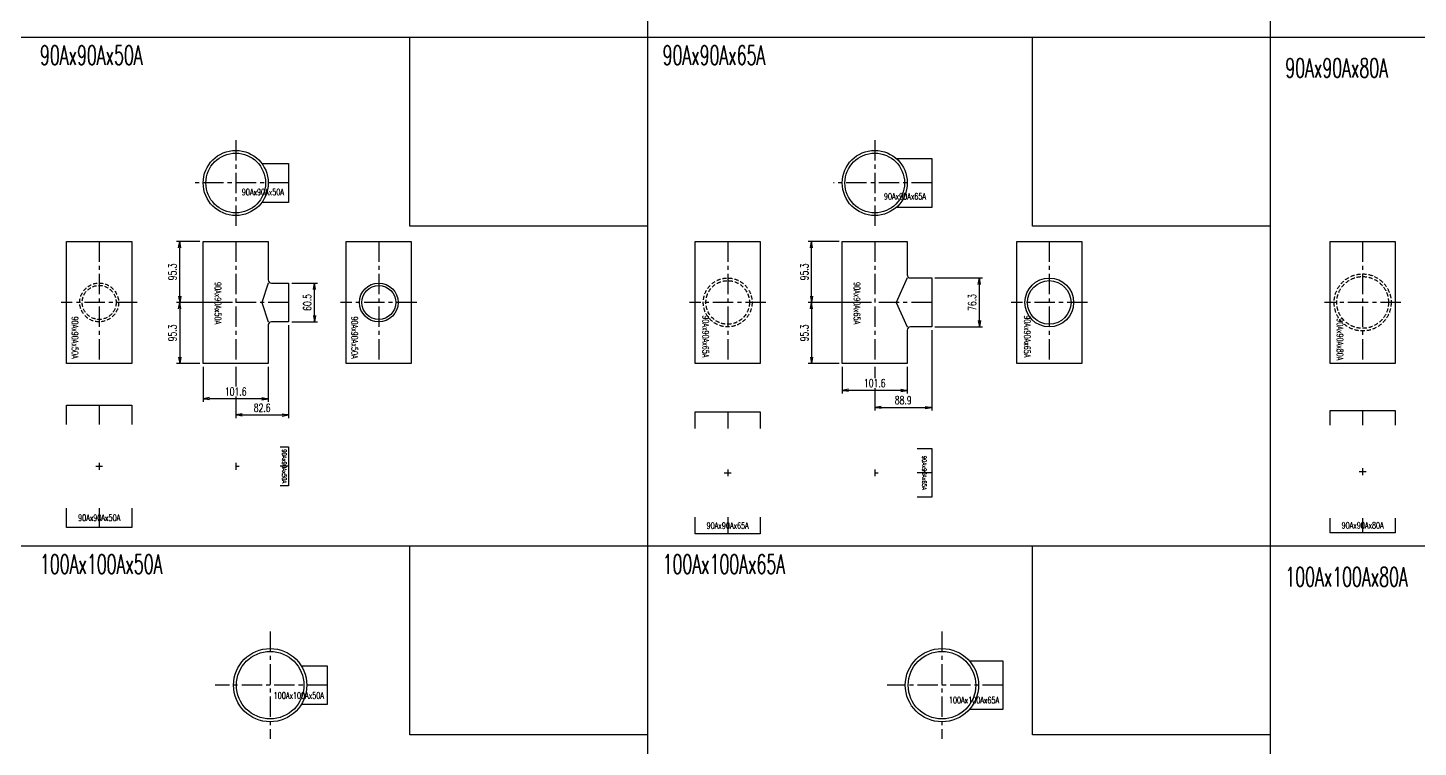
# Model space of a CAD drawing. Header units: millimetres. Extents: x 2090 to 42062, y -14812 to 2738.
# Drawn here: x 12499 to 14671, y -2548 to -1425 of the extents above; entities that cross this region are included whole.
import ezdxf

# ---------------------------------------------------------------- set-up
doc = ezdxf.new("R2010")
doc.units = ezdxf.units.MM
doc.header["$PDMODE"] = 35
doc.linetypes.add('CENTER', pattern=[50.8, 31.75, -6.35, 6.35, -6.35])
doc.linetypes.add('HIDDEN', pattern=[9.525, 6.35, -3.175])
for name, color, linetype in [('#配管（SUS)', 220, 'Continuous'), ('DIM', 1, 'Continuous'), ('skeleton', 7, 'Continuous')]:
    doc.layers.add(name, color=color, linetype=linetype)
doc.styles.add('kpk', font='romans.shx', dxfattribs={"width": 0.7, "bigfont": 'extfont2.shx'})
doc.styles.get("Standard").update_dxf_attribs({"font": 'romans.shx', "bigfont": 'extfont.shx'})
doc.dimstyles.new('1／5～KPK', dxfattribs={"dimscale": 5, "dimtxt": 2.5, "dimasz": 2, "dimexe": 1, "dimexo": 1, "dimgap": 1, "dimtad": 3, "dimdsep": 46, "dimtxsty": 'kpk', "dimblk": 'OPEN', "dimcen": 2.5, "dimclrd": 9, "dimclre": 9, "dimclrt": 4, "dimadec": 1, "dimazin": 2, "dimtfac": 1, "dimtmove": 0, "dimatfit": 2, "dimldrblk": 'OPEN', "dimfxl": 1, "dimtfill": 1, "dimlwd": -1, "dimlwe": -1, "dimarcsym": 1})

# ---------------------------------------------------------------- blocks, each defined once
blk = doc.blocks.new('_Open')
at = {"color": 0, "linetype": 'ByBlock', "lineweight": -2}
for p, q in [((-1, 0.17), (0, 0)), ((-1, -0.17), (0, 0)), ((0, 0), (-1, 0))]:
    blk.add_line(p, q, dxfattribs=at)
blk = doc.blocks.new('*D372')
at = {"layer": 'Defpoints', "color": 0, "linetype": 'ByBlock', "transparency": 16777216}
for p in [(12736.6, -1758.4), (12773.3, -1758.4), (12824.1, -1853.7)]:
    blk.add_point(p, dxfattribs=at)
at = {"layer": 'DIM', "color": 9, "transparency": 16777216}
for p, q in [((12768.3, -1758.4), (12731.6, -1758.4)), ((12736.6, -1843.7), (12736.6, -1768.4)), ((12819.1, -1853.7), (12731.6, -1853.7))]:
    blk.add_line(p, q, dxfattribs=at)
at = {"layer": 'DIM', "color": 9, "linetype": 'ByBlock', "transparency": 16777216, "xscale": 10, "yscale": 10, "zscale": 10}
for p, rotation in [((12736.6, -1758.4), 90), ((12736.6, -1853.7), 270)]:
    blk.add_blockref('_Open', p, dxfattribs=dict(at, rotation=rotation))
at = {"layer": 'DIM', "color": 4, "linetype": 'ByBlock', "transparency": 16777216, "insert": (12725.3, -1806), "char_height": 12.5, "attachment_point": 5, "rotation": 90, "style": 'kpk', "bg_fill": 3, "box_fill_scale": 1.1, "bg_fill_color": 256, "bg_fill_true_color": 13158600, "bg_fill_transparency": 0}
blk.add_mtext('95.3', dxfattribs=at)
blk = doc.blocks.new('*D373')
at = {"layer": 'Defpoints', "color": 0, "linetype": 'ByBlock', "transparency": 16777216}
for p in [(12824.1, -1853.7), (12736.6, -1949), (12773.3, -1949)]:
    blk.add_point(p, dxfattribs=at)
at = {"layer": 'DIM', "color": 9, "transparency": 16777216}
for p, q in [((12819.1, -1853.7), (12731.6, -1853.7)), ((12736.6, -1863.7), (12736.6, -1939)), ((12768.3, -1949), (12731.6, -1949))]:
    blk.add_line(p, q, dxfattribs=at)
at = {"layer": 'DIM', "color": 9, "linetype": 'ByBlock', "transparency": 16777216, "xscale": 10, "yscale": 10, "zscale": 10}
for p, rotation in [((12736.6, -1853.7), 90), ((12736.6, -1949), 270)]:
    blk.add_blockref('_Open', p, dxfattribs=dict(at, rotation=rotation))
at = {"layer": 'DIM', "color": 4, "linetype": 'ByBlock', "transparency": 16777216, "insert": (12725.3, -1901.3), "char_height": 12.5, "attachment_point": 5, "rotation": 90, "style": 'kpk', "bg_fill": 3, "box_fill_scale": 1.1, "bg_fill_color": 256, "bg_fill_true_color": 13158600, "bg_fill_transparency": 0}
blk.add_mtext('95.3', dxfattribs=at)
blk = doc.blocks.new('*D374')
at = {"layer": 'Defpoints', "color": 0, "linetype": 'ByBlock', "transparency": 16777216}
for p in [(12906.7, -1883.9), (12824.1, -1949), (12906.7, -2029.3)]:
    blk.add_point(p, dxfattribs=at)
at = {"layer": 'DIM', "color": 9, "transparency": 16777216}
for p, q in [((12906.7, -1888.9), (12906.7, -2034.3)), ((12824.1, -1954), (12824.1, -2034.3)), ((12834.1, -2029.3), (12896.7, -2029.3))]:
    blk.add_line(p, q, dxfattribs=at)
at = {"layer": 'DIM', "color": 9, "linetype": 'ByBlock', "transparency": 16777216, "xscale": 10, "yscale": 10, "zscale": 10, "rotation": 180}
blk.add_blockref('_Open', (12824.1, -2029.3), dxfattribs=at)
at = {"layer": 'DIM', "color": 9, "linetype": 'ByBlock', "transparency": 16777216, "xscale": 10, "yscale": 10, "zscale": 10}
blk.add_blockref('_Open', (12906.7, -2029.3), dxfattribs=at)
at = {"layer": 'DIM', "color": 4, "linetype": 'ByBlock', "transparency": 16777216, "insert": (12865.4, -2018.1), "char_height": 12.5, "attachment_point": 5, "style": 'kpk', "bg_fill": 3, "box_fill_scale": 1.1, "bg_fill_color": 256, "bg_fill_true_color": 13158600, "bg_fill_transparency": 0}
blk.add_mtext('82.6', dxfattribs=at)
blk = doc.blocks.new('*D375')
at = {"layer": 'Defpoints', "color": 0, "linetype": 'ByBlock', "transparency": 16777216}
for p in [(12773.3, -1949), (12874.9, -1949), (12773.3, -2003.9)]:
    blk.add_point(p, dxfattribs=at)
at = {"layer": 'DIM', "color": 9, "transparency": 16777216}
for p, q in [((12773.3, -1954), (12773.3, -2008.9)), ((12874.9, -1954), (12874.9, -2008.9)), ((12864.9, -2003.9), (12783.3, -2003.9))]:
    blk.add_line(p, q, dxfattribs=at)
at = {"layer": 'DIM', "color": 9, "linetype": 'ByBlock', "transparency": 16777216, "xscale": 10, "yscale": 10, "zscale": 10, "rotation": 180}
blk.add_blockref('_Open', (12773.3, -2003.9), dxfattribs=at)
at = {"layer": 'DIM', "color": 9, "linetype": 'ByBlock', "transparency": 16777216, "xscale": 10, "yscale": 10, "zscale": 10}
blk.add_blockref('_Open', (12874.9, -2003.9), dxfattribs=at)
at = {"layer": 'DIM', "color": 4, "linetype": 'ByBlock', "transparency": 16777216, "insert": (12824.1, -1992.7), "char_height": 12.5, "attachment_point": 5, "style": 'kpk', "bg_fill": 3, "box_fill_scale": 1.1, "bg_fill_color": 256, "bg_fill_true_color": 13158600, "bg_fill_transparency": 0}
blk.add_mtext('101.6', dxfattribs=at)
blk = doc.blocks.new('*D376')
at = {"layer": 'Defpoints', "color": 0, "linetype": 'ByBlock', "transparency": 16777216}
for p in [(12906.7, -1823.4), (12947.1, -1823.4), (12906.7, -1883.9)]:
    blk.add_point(p, dxfattribs=at)
at = {"layer": 'DIM', "color": 9, "transparency": 16777216}
for p, q in [((12911.7, -1823.4), (12952.1, -1823.4)), ((12947.1, -1873.9), (12947.1, -1833.4)), ((12911.7, -1883.9), (12952.1, -1883.9))]:
    blk.add_line(p, q, dxfattribs=at)
at = {"layer": 'DIM', "color": 9, "linetype": 'ByBlock', "transparency": 16777216, "xscale": 10, "yscale": 10, "zscale": 10}
for p, rotation in [((12947.1, -1823.4), 90), ((12947.1, -1883.9), 270)]:
    blk.add_blockref('_Open', p, dxfattribs=dict(at, rotation=rotation))
at = {"layer": 'DIM', "color": 4, "linetype": 'ByBlock', "transparency": 16777216, "insert": (12935.9, -1853.7), "char_height": 12.5, "attachment_point": 5, "rotation": 90, "style": 'kpk', "bg_fill": 3, "box_fill_scale": 1.1, "bg_fill_color": 256, "bg_fill_true_color": 13158600, "bg_fill_transparency": 0}
blk.add_mtext('60.5', dxfattribs=at)
blk = doc.blocks.new('*D390')
at = {"layer": 'Defpoints', "color": 0, "linetype": 'ByBlock', "transparency": 16777216}
for p in [(13723.4, -1758.4), (13771.4, -1758.4), (13822.2, -1853.7)]:
    blk.add_point(p, dxfattribs=at)
at = {"layer": 'DIM', "color": 9, "transparency": 16777216}
for p, q in [((13766.4, -1758.4), (13718.4, -1758.4)), ((13723.4, -1843.7), (13723.4, -1768.4)), ((13817.2, -1853.7), (13718.4, -1853.7))]:
    blk.add_line(p, q, dxfattribs=at)
at = {"layer": 'DIM', "color": 9, "linetype": 'ByBlock', "transparency": 16777216, "xscale": 10, "yscale": 10, "zscale": 10}
for p, rotation in [((13723.4, -1758.4), 90), ((13723.4, -1853.7), 270)]:
    blk.add_blockref('_Open', p, dxfattribs=dict(at, rotation=rotation))
at = {"layer": 'DIM', "color": 4, "linetype": 'ByBlock', "transparency": 16777216, "insert": (13712.2, -1806), "char_height": 12.5, "attachment_point": 5, "rotation": 90, "style": 'kpk', "bg_fill": 3, "box_fill_scale": 1.1, "bg_fill_color": 256, "bg_fill_true_color": 13158600, "bg_fill_transparency": 0}
blk.add_mtext('95.3', dxfattribs=at)
blk = doc.blocks.new('*D391')
at = {"layer": 'Defpoints', "color": 0, "linetype": 'ByBlock', "transparency": 16777216}
for p in [(13822.2, -1853.7), (13723.4, -1949), (13771.4, -1949)]:
    blk.add_point(p, dxfattribs=at)
at = {"layer": 'DIM', "color": 9, "transparency": 16777216}
for p, q in [((13817.2, -1853.7), (13718.4, -1853.7)), ((13723.4, -1863.7), (13723.4, -1939)), ((13766.4, -1949), (13718.4, -1949))]:
    blk.add_line(p, q, dxfattribs=at)
at = {"layer": 'DIM', "color": 9, "linetype": 'ByBlock', "transparency": 16777216, "xscale": 10, "yscale": 10, "zscale": 10}
for p, rotation in [((13723.4, -1853.7), 90), ((13723.4, -1949), 270)]:
    blk.add_blockref('_Open', p, dxfattribs=dict(at, rotation=rotation))
at = {"layer": 'DIM', "color": 4, "linetype": 'ByBlock', "transparency": 16777216, "insert": (13712.2, -1901.3), "char_height": 12.5, "attachment_point": 5, "rotation": 90, "style": 'kpk', "bg_fill": 3, "box_fill_scale": 1.1, "bg_fill_color": 256, "bg_fill_true_color": 13158600, "bg_fill_transparency": 0}
blk.add_mtext('95.3', dxfattribs=at)
blk = doc.blocks.new('*D392')
at = {"layer": 'Defpoints', "color": 0, "linetype": 'ByBlock', "transparency": 16777216}
for p in [(13911.1, -1891.8), (13822.2, -1949), (13911.1, -2017.5)]:
    blk.add_point(p, dxfattribs=at)
at = {"layer": 'DIM', "color": 9, "transparency": 16777216}
for p, q in [((13911.1, -1896.8), (13911.1, -2022.5)), ((13822.2, -1954), (13822.2, -2022.5)), ((13832.2, -2017.5), (13901.1, -2017.5))]:
    blk.add_line(p, q, dxfattribs=at)
at = {"layer": 'DIM', "color": 9, "linetype": 'ByBlock', "transparency": 16777216, "xscale": 10, "yscale": 10, "zscale": 10, "rotation": 180}
blk.add_blockref('_Open', (13822.2, -2017.5), dxfattribs=at)
at = {"layer": 'DIM', "color": 9, "linetype": 'ByBlock', "transparency": 16777216, "xscale": 10, "yscale": 10, "zscale": 10}
blk.add_blockref('_Open', (13911.1, -2017.5), dxfattribs=at)
at = {"layer": 'DIM', "color": 4, "linetype": 'ByBlock', "transparency": 16777216, "insert": (13866.6, -2006.3), "char_height": 12.5, "attachment_point": 5, "style": 'kpk', "bg_fill": 3, "box_fill_scale": 1.1, "bg_fill_color": 256, "bg_fill_true_color": 13158600, "bg_fill_transparency": 0}
blk.add_mtext('88.9', dxfattribs=at)
blk = doc.blocks.new('*D393')
at = {"layer": 'Defpoints', "color": 0, "linetype": 'ByBlock', "transparency": 16777216}
for p in [(13771.4, -1949), (13873, -1949), (13771.4, -1990.9)]:
    blk.add_point(p, dxfattribs=at)
at = {"layer": 'DIM', "color": 9, "transparency": 16777216}
for p, q in [((13771.4, -1954), (13771.4, -1995.9)), ((13873, -1954), (13873, -1995.9)), ((13863, -1990.9), (13781.4, -1990.9))]:
    blk.add_line(p, q, dxfattribs=at)
at = {"layer": 'DIM', "color": 9, "linetype": 'ByBlock', "transparency": 16777216, "xscale": 10, "yscale": 10, "zscale": 10, "rotation": 180}
blk.add_blockref('_Open', (13771.4, -1990.9), dxfattribs=at)
at = {"layer": 'DIM', "color": 9, "linetype": 'ByBlock', "transparency": 16777216, "xscale": 10, "yscale": 10, "zscale": 10}
blk.add_blockref('_Open', (13873, -1990.9), dxfattribs=at)
at = {"layer": 'DIM', "color": 4, "linetype": 'ByBlock', "transparency": 16777216, "insert": (13822.2, -1979.6), "char_height": 12.5, "attachment_point": 5, "style": 'kpk', "bg_fill": 3, "box_fill_scale": 1.1, "bg_fill_color": 256, "bg_fill_true_color": 13158600, "bg_fill_transparency": 0}
blk.add_mtext('101.6', dxfattribs=at)
blk = doc.blocks.new('*D394')
at = {"layer": 'Defpoints', "color": 0, "linetype": 'ByBlock', "transparency": 16777216}
for p in [(13911.1, -1815.5), (13985.6, -1815.5), (13911.1, -1891.8)]:
    blk.add_point(p, dxfattribs=at)
at = {"layer": 'DIM', "color": 9, "transparency": 16777216}
for p, q in [((13916.1, -1815.5), (13990.6, -1815.5)), ((13985.6, -1881.8), (13985.6, -1825.5)), ((13916.1, -1891.8), (13990.6, -1891.8))]:
    blk.add_line(p, q, dxfattribs=at)
at = {"layer": 'DIM', "color": 9, "linetype": 'ByBlock', "transparency": 16777216, "xscale": 10, "yscale": 10, "zscale": 10}
for p, rotation in [((13985.6, -1815.5), 90), ((13985.6, -1891.8), 270)]:
    blk.add_blockref('_Open', p, dxfattribs=dict(at, rotation=rotation))
at = {"layer": 'DIM', "color": 4, "linetype": 'ByBlock', "transparency": 16777216, "insert": (13974.3, -1853.7), "char_height": 12.5, "attachment_point": 5, "rotation": 90, "style": 'kpk', "bg_fill": 3, "box_fill_scale": 1.1, "bg_fill_color": 256, "bg_fill_true_color": 13158600, "bg_fill_transparency": 0}
blk.add_mtext('76.3', dxfattribs=at)
blk = doc.blocks.new('（SUS)90A×50A-RT-1')
at = {"layer": '#配管（SUS)', "color": 2, "linetype": 'CENTER'}
for p, q in [((0, 95.3), (0, -95.3)), ((82.6, 0), (0, 0))]:
    blk.add_line(p, q, dxfattribs=at)
at = {"layer": '#配管（SUS)', "color": 0, "linetype": 'ByBlock'}
blk.add_lwpolyline([(50.8, 95.3), (50.8, 35.3, 0.414214), (55.8, 30.3), (82.6, 30.3), (82.6, -30.2), (55.8, -30.2, 0.414214), (50.8, -35.2), (50.8, -95.3), (-50.8, -95.3), (-50.8, 95.3)], format="xyb", close=True, dxfattribs=at)
blk.add_lwpolyline([(50.8, 30.3), (40.8, 0), (50.8, -30.2)], dxfattribs=at)
at = {"layer": 'Defpoints', "color": 5, "insert": (-27.8, -1.1), "char_height": 10, "attachment_point": 5, "rotation": 270}
blk.add_mtext('{\\W0.7;90Ax90Ax50A}', dxfattribs=at)
blk = doc.blocks.new('（SUS)90A×50A-RT-2')
at = {"layer": '#配管（SUS)', "color": 2, "linetype": 'CENTER'}
for p, q in [((0, 95.3), (0, -95.3)), ((59.6, 0), (-59.6, 0))]:
    blk.add_line(p, q, dxfattribs=at)
at = {"layer": '#配管（SUS)', "color": 0, "linetype": 'ByBlock'}
blk.add_lwpolyline([(50.8, 95.3), (50.8, -95.3), (-50.8, -95.3), (-50.8, 95.3)], close=True, dxfattribs=at)
for radius in [30.3, 26.5]:
    blk.add_circle((0, 0), radius, dxfattribs=at)
at = {"layer": 'Defpoints', "color": 5, "insert": (-37.7, -54.8), "char_height": 10, "attachment_point": 5, "rotation": 270}
blk.add_mtext('{\\W0.7;90Ax90Ax50A}', dxfattribs=at)
blk = doc.blocks.new('（SUS)90A×50A-RT-3')
at = {"layer": '#配管（SUS)', "color": 2, "linetype": 'CENTER'}
for p, q in [((0, 66.7), (0, -66.7)), ((82.6, 0), (-64.6, 0))]:
    blk.add_line(p, q, dxfattribs=at)
at = {"layer": '#配管（SUS)', "color": 0, "linetype": 'ByBlock'}
blk.add_lwpolyline([(40.8, 30.2), (82.6, 30.2), (82.6, -30.3), (40.8, -30.3)], dxfattribs=at)
for radius in [50.8, 46.6]:
    blk.add_circle((0, 0), radius, dxfattribs=at)
at = {"layer": 'Defpoints', "color": 5, "insert": (42.4, -14.2), "char_height": 10, "attachment_point": 5}
blk.add_mtext('{\\W0.7;90Ax90Ax50A}', dxfattribs=at)
blk = doc.blocks.new('（SUS)90A×50A-RT-4')
at = {"layer": '#配管（SUS)', "color": 2, "linetype": 'CENTER'}
for p, q in [((0, 95.3), (0, -95.3)), ((59.6, 0), (-59.6, 0))]:
    blk.add_line(p, q, dxfattribs=at)
at = {"layer": '#配管（SUS)', "color": 0, "linetype": 'ByBlock'}
blk.add_lwpolyline([(50.8, 95.3), (50.8, -95.3), (-50.8, -95.3), (-50.8, 95.3)], close=True, dxfattribs=at)
at = {"layer": '#配管（SUS)', "color": 252, "linetype": 'HIDDEN'}
for radius in [30.3, 26.5]:
    blk.add_circle((0, 0), radius, dxfattribs=at)
at = {"layer": 'Defpoints', "color": 5, "insert": (-37.7, -54.8), "char_height": 10, "attachment_point": 5, "rotation": 270}
blk.add_mtext('{\\W0.7;90Ax90Ax50A}', dxfattribs=at)
blk = doc.blocks.new('（SUS)90A×50A-RT-5')
at = {"layer": '#配管（SUS)', "color": 2, "linetype": 'CENTER'}
for p, q in [((0, 95.3), (0, 65.3)), ((-5.3, 0), (5.3, 0)), ((0, 5.3), (0, -5.3)), ((0, -65.3), (0, -95.3))]:
    blk.add_line(p, q, dxfattribs=at)
at = {"layer": '#配管（SUS)', "color": 0, "linetype": 'ByBlock'}
for points in [[(-50.8, 65.3), (-50.8, 95.3), (50.8, 95.3), (50.8, 65.3)], [(50.8, -65.3), (50.8, -95.3), (-50.8, -95.3), (-50.8, -65.3)]]:
    blk.add_lwpolyline(points, dxfattribs=at)
at = {"layer": 'Defpoints', "color": 5, "insert": (0, -80.3), "char_height": 10, "attachment_point": 5}
blk.add_mtext('{\\W0.7;90Ax90Ax50A}', dxfattribs=at)
blk = doc.blocks.new('（SUS)90A×50A-RT-6')
at = {"layer": '#配管（SUS)', "color": 2, "linetype": 'CENTER'}
for p, q in [((0, 5.3), (0, -5.3)), ((0, 0), (5.3, 0)), ((82.6, 0), (69.2, 0))]:
    blk.add_line(p, q, dxfattribs=at)
at = {"layer": '#配管（SUS)', "color": 0, "linetype": 'ByBlock'}
blk.add_lwpolyline([(69.2, 30.2), (82.6, 30.2), (82.6, -30.3), (69.2, -30.3)], dxfattribs=at)
at = {"layer": 'Defpoints', "color": 5, "insert": (75.9, 0), "char_height": 7, "attachment_point": 5, "rotation": 270}
blk.add_mtext('{\\W0.7;90Ax90Ax50A}', dxfattribs=at)
blk = doc.blocks.new('（SUS)100A×50A-RT-3')
at = {"layer": '#配管（SUS)', "color": 2, "linetype": 'CENTER'}
for p, q in [((0, 83.8), (0, -83.8)), ((88.9, 0), (-85.7, 0))]:
    blk.add_line(p, q, dxfattribs=at)
at = {"layer": '#配管（SUS)', "color": 0, "linetype": 'ByBlock'}
blk.add_lwpolyline([(48.5, 30.2), (88.9, 30.2), (88.9, -30.2), (48.5, -30.2)], dxfattribs=at)
for radius in [57.2, 52.7]:
    blk.add_circle((0, 0), radius, dxfattribs=at)
at = {"layer": 'Defpoints', "color": 5, "insert": (44.8, -16.1), "char_height": 10, "attachment_point": 5}
blk.add_mtext('{\\W0.7;100Ax100Ax50A}', dxfattribs=at)
blk = doc.blocks.new('（SUS)90A×65A-RT-1')
at = {"layer": '#配管（SUS)', "color": 2, "linetype": 'CENTER'}
for p, q in [((0, 95.3), (0, -95.3)), ((88.9, 0), (0, 0))]:
    blk.add_line(p, q, dxfattribs=at)
at = {"layer": '#配管（SUS)', "color": 0, "linetype": 'ByBlock'}
blk.add_lwpolyline([(50.8, 95.3), (50.8, 43.2, 0.414214), (55.8, 38.2), (88.9, 38.2), (88.9, -38.1), (55.8, -38.1, 0.414214), (50.8, -43.1), (50.8, -95.3), (-50.8, -95.3), (-50.8, 95.3)], format="xyb", close=True, dxfattribs=at)
blk.add_lwpolyline([(50.8, 38.2), (33.5, 0), (50.8, -38.1)], dxfattribs=at)
at = {"layer": 'Defpoints', "color": 5, "insert": (-27.8, -1.1), "char_height": 10, "attachment_point": 5, "rotation": 270}
blk.add_mtext('{\\W0.7;90Ax90Ax65A}', dxfattribs=at)
blk = doc.blocks.new('（SUS)90A×65A-RT-2')
at = {"layer": '#配管（SUS)', "color": 2, "linetype": 'CENTER'}
for p, q in [((0, 95.3), (0, -95.3)), ((59.6, 0), (-59.6, 0))]:
    blk.add_line(p, q, dxfattribs=at)
at = {"layer": '#配管（SUS)', "color": 0, "linetype": 'ByBlock'}
blk.add_lwpolyline([(50.8, 95.3), (50.8, -95.3), (-50.8, -95.3), (-50.8, 95.3)], close=True, dxfattribs=at)
for radius in [38.1, 34]:
    blk.add_circle((0, 0), radius, dxfattribs=at)
at = {"layer": 'Defpoints', "color": 5, "insert": (-34.4, -53), "char_height": 10, "attachment_point": 5, "rotation": 270}
blk.add_mtext('{\\W0.7;90Ax90Ax65A}', dxfattribs=at)
blk = doc.blocks.new('（SUS)90A×65A-RT-3')
at = {"layer": '#配管（SUS)', "color": 2, "linetype": 'CENTER'}
for p, q in [((0, 66.7), (0, -66.7)), ((88.9, 0), (-64.6, 0))]:
    blk.add_line(p, q, dxfattribs=at)
at = {"layer": '#配管（SUS)', "color": 0, "linetype": 'ByBlock'}
blk.add_lwpolyline([(33.5, 38.1), (88.9, 38.1), (88.9, -38.1), (33.5, -38.1)], dxfattribs=at)
for radius in [50.8, 46.6]:
    blk.add_circle((0, 0), radius, dxfattribs=at)
at = {"layer": 'Defpoints', "color": 5, "insert": (47.2, -20.9), "char_height": 10, "attachment_point": 5}
blk.add_mtext('{\\W0.7;90Ax90Ax65A}', dxfattribs=at)
blk = doc.blocks.new('（SUS)90A×65A-RT-4')
at = {"layer": '#配管（SUS)', "color": 2, "linetype": 'CENTER'}
for p, q in [((0, 95.3), (0, -95.3)), ((59.6, 0), (-59.6, 0))]:
    blk.add_line(p, q, dxfattribs=at)
at = {"layer": '#配管（SUS)', "color": 0, "linetype": 'ByBlock'}
blk.add_lwpolyline([(50.8, 95.3), (50.8, -95.3), (-50.8, -95.3), (-50.8, 95.3)], close=True, dxfattribs=at)
at = {"layer": '#配管（SUS)', "color": 252, "linetype": 'HIDDEN'}
for radius in [38.1, 34]:
    blk.add_circle((0, 0), radius, dxfattribs=at)
at = {"layer": 'Defpoints', "color": 5, "insert": (-34.4, -53), "char_height": 10, "attachment_point": 5, "rotation": 270}
blk.add_mtext('{\\W0.7;90Ax90Ax65A}', dxfattribs=at)
blk = doc.blocks.new('（SUS)90A×65A-RT-5')
at = {"layer": '#配管（SUS)', "color": 2, "linetype": 'CENTER'}
for p, q in [((0, 95.3), (0, 69.2)), ((-5.3, 0), (5.3, 0)), ((0, 5.3), (0, -5.3)), ((0, -69.2), (0, -95.3))]:
    blk.add_line(p, q, dxfattribs=at)
at = {"layer": '#配管（SUS)', "color": 0, "linetype": 'ByBlock'}
for points in [[(-50.8, 69.2), (-50.8, 95.3), (50.8, 95.3), (50.8, 69.2)], [(50.8, -69.2), (50.8, -95.3), (-50.8, -95.3), (-50.8, -69.2)]]:
    blk.add_lwpolyline(points, dxfattribs=at)
at = {"layer": 'Defpoints', "color": 5, "insert": (0, -82.3), "char_height": 10, "attachment_point": 5}
blk.add_mtext('{\\W0.7;90Ax90Ax65A}', dxfattribs=at)
blk = doc.blocks.new('（SUS)90A×65A-RT-6')
at = {"layer": '#配管（SUS)', "color": 2, "linetype": 'CENTER'}
for p, q in [((0, 5.3), (0, -5.3)), ((0, 0), (5.3, 0)), ((88.9, 0), (66.1, 0))]:
    blk.add_line(p, q, dxfattribs=at)
at = {"layer": '#配管（SUS)', "color": 0, "linetype": 'ByBlock'}
blk.add_lwpolyline([(66.1, 38.2), (88.9, 38.2), (88.9, -38.2), (66.1, -38.2)], dxfattribs=at)
at = {"layer": 'Defpoints', "color": 5, "insert": (77.5, 0), "char_height": 7, "attachment_point": 5, "rotation": 270}
blk.add_mtext('{\\W0.7;90Ax90Ax65A}', dxfattribs=at)
blk = doc.blocks.new('（SUS)100A×65A-RT-3')
at = {"layer": '#配管（SUS)', "color": 2, "linetype": 'CENTER'}
for p, q in [((0, 83.8), (0, -83.8)), ((95.3, 0), (-85.7, 0))]:
    blk.add_line(p, q, dxfattribs=at)
at = {"layer": '#配管（SUS)', "color": 0, "linetype": 'ByBlock'}
blk.add_lwpolyline([(42.6, 38.1), (95.3, 38.1), (95.3, -38.1), (42.6, -38.1)], dxfattribs=at)
for radius in [57.2, 52.7]:
    blk.add_circle((0, 0), radius, dxfattribs=at)
at = {"layer": 'Defpoints', "color": 5, "insert": (50.1, -23.3), "char_height": 10, "attachment_point": 5}
blk.add_mtext('{\\W0.7;100Ax100Ax65A}', dxfattribs=at)
blk = doc.blocks.new('（SUS)90A×80A-RT-4')
at = {"layer": '#配管（SUS)', "color": 2, "linetype": 'CENTER'}
for p, q in [((0, 95.3), (0, -95.3)), ((59.6, 0), (-59.6, 0))]:
    blk.add_line(p, q, dxfattribs=at)
at = {"layer": '#配管（SUS)', "color": 0, "linetype": 'ByBlock'}
blk.add_lwpolyline([(50.8, 95.3), (50.8, -95.3), (-50.8, -95.3), (-50.8, 95.3)], close=True, dxfattribs=at)
at = {"layer": '#配管（SUS)', "color": 252, "linetype": 'HIDDEN'}
for radius in [44.5, 40.4]:
    blk.add_circle((0, 0), radius, dxfattribs=at)
at = {"layer": 'Defpoints', "color": 5, "insert": (-35.3, -57.6), "char_height": 10, "attachment_point": 5, "rotation": 270}
blk.add_mtext('{\\W0.7;90Ax90Ax80A}', dxfattribs=at)
blk = doc.blocks.new('（SUS)90A×80A-RT-5')
at = {"layer": '#配管（SUS)', "color": 2, "linetype": 'CENTER'}
for p, q in [((0, 95.3), (0, 72.4)), ((-5.3, 0), (5.3, 0)), ((0, 5.3), (0, -5.3)), ((0, -72.4), (0, -95.3))]:
    blk.add_line(p, q, dxfattribs=at)
at = {"layer": '#配管（SUS)', "color": 0, "linetype": 'ByBlock'}
for points in [[(-50.8, 72.4), (-50.8, 95.3), (50.8, 95.3), (50.8, 72.4)], [(50.8, -72.4), (50.8, -95.3), (-50.8, -95.3), (-50.8, -72.4)]]:
    blk.add_lwpolyline(points, dxfattribs=at)
at = {"layer": 'Defpoints', "color": 5, "insert": (0, -83.9), "char_height": 10, "attachment_point": 5}
blk.add_mtext('{\\W0.7;90Ax90Ax80A}', dxfattribs=at)

msp = doc.modelspace()

# ---------------------------------------------------------------- linework, layer by layer
at = {"layer": 'skeleton'}
for p, q in [((13467.35, 1707.568), (13467.35, -7094.106)), ((14439.858, 1707.568), (14439.858, -7094.106)), ((8325.36, -1439.643), (21142.157, -1439.643)), ((8325.36, -2233.746), (21142.157, -2233.746))]:
    msp.add_line(p, q, dxfattribs=at)
for points in [[(13095.915, -1439.643), (13467.35, -1439.643), (13467.35, -1734.52), (13095.915, -1734.52)], [(14068.423, -1439.643), (14439.858, -1439.643), (14439.858, -1734.52), (14068.423, -1734.52)], [(13095.915, -2233.746), (13467.35, -2233.746), (13467.35, -2528.623), (13095.915, -2528.623)], [(14068.423, -2233.746), (14439.858, -2233.746), (14439.858, -2528.623), (14068.423, -2528.623)]]:
    msp.add_lwpolyline(points, close=True, dxfattribs=at)

# ---------------------------------------------------------------- block references
at = {"layer": '#配管（SUS)'}
for name, p in [('（SUS)90A×50A-RT-3', (12824.115, -1667.243)), ('（SUS)90A×65A-RT-3', (13822.162, -1667.243)), ('（SUS)90A×50A-RT-4', (12610.855, -1853.666)), ('（SUS)90A×50A-RT-2', (13047.514, -1853.666)), ('（SUS)90A×65A-RT-4', (13592.484, -1853.666)), ('（SUS)90A×65A-RT-2', (14094.718, -1853.666)), ('（SUS)90A×80A-RT-4', (14584.163, -1853.666)), ('（SUS)90A×50A-RT-5', (12610.855, -2109.413)), ('（SUS)90A×65A-RT-5', (13592.484, -2119.589)), ('（SUS)90A×80A-RT-5', (14584.163, -2117.671)), ('（SUS)90A×50A-RT-6', (12824.115, -2109.413)), ('（SUS)90A×65A-RT-6', (13822.162, -2119.589)), ('（SUS)100A×50A-RT-3', (12877.887, -2450.976)), ('（SUS)100A×65A-RT-3', (13927.117, -2450.976))]:
    msp.add_blockref(name, p, dxfattribs=at)

# ---------------------------------------------------------------- texts
at = {"color": 71, "char_height": 30, "attachment_point": 4}
for s, insert in [('{\\W0.6;90Ax90Ax50A}', (12518.411, -1467.83)), ('{\\W0.6;90Ax90Ax65A}', (13490.908, -1467.83)), ('{\\W0.6;90Ax90Ax80A}', (14463.415, -1487.728)), ('{\\W0.6;100Ax100Ax50A}', (12518.411, -2261.933)), ('{\\W0.6;100Ax100Ax65A}', (13490.908, -2261.933)), ('{\\W0.6;100Ax100Ax80A}', (14463.415, -2281.831))]:
    msp.add_mtext(s, dxfattribs=dict(at, insert=insert))

# ---------------------------------------------------------------- dimensions: what is measured, and where the dimension line sits
at = {"layer": 'DIM', "linetype": 'ByBlock'}
for base, p1, p2, picture, middle in [((12736.559, -1758.366), (12824.115, -1853.666), (12773.315, -1758.366), '*D372', (12725.309, -1806.016)), ((13723.428, -1758.366), (13822.162, -1853.666), (13771.362, -1758.366), '*D390', (13712.178, -1806.016))]:
    dim = msp.add_linear_dim(base=base, p1=p1, p2=p2, angle=90, dimstyle='1／5～KPK', dxfattribs=at)
    dim.commit()
    dim.dimension.update_dxf_attribs({"geometry": picture, "text_midpoint": middle})

# ---------------------------------------------------------------- next in the draw order: dimensions: what is measured, and where the dimension line sits
for base, p1, p2, picture, middle in [((12736.559, -1948.966), (12824.115, -1853.666), (12773.315, -1948.966), '*D373', (12725.309, -1901.316)), ((13723.428, -1948.966), (13822.162, -1853.666), (13771.362, -1948.966), '*D391', (13712.178, -1901.316))]:
    dim = msp.add_linear_dim(base=base, p1=p1, p2=p2, angle=90, dimstyle='1／5～KPK', dxfattribs=at)
    dim.commit()
    dim.dimension.update_dxf_attribs({"geometry": picture, "text_midpoint": middle})

# ---------------------------------------------------------------- next in the draw order: dimensions: what is measured, and where the dimension line sits
for base, p1, p2, picture, middle in [((12906.715, -2029.326), (12824.115, -1948.966), (12906.715, -1883.916), '*D374', (12865.415, -2018.076)), ((13911.062, -2017.517), (13822.162, -1948.966), (13911.062, -1891.816), '*D392', (13866.612, -2006.267))]:
    dim = msp.add_linear_dim(base=base, p1=p1, p2=p2, dimstyle='1／5～KPK', dxfattribs=at)
    dim.commit()
    dim.dimension.update_dxf_attribs({"geometry": picture, "text_midpoint": middle})

# ---------------------------------------------------------------- next in the draw order: dimensions: what is measured, and where the dimension line sits
for base, p1, p2, picture, middle in [((12947.117, -1823.416), (12906.715, -1883.916), (12906.715, -1823.416), '*D376', (12935.867, -1853.666)), ((13985.557, -1815.516), (13911.062, -1891.816), (13911.062, -1815.516), '*D394', (13974.307, -1853.666))]:
    dim = msp.add_linear_dim(base=base, p1=p1, p2=p2, angle=90, dimstyle='1／5～KPK', dxfattribs=at)
    dim.commit()
    dim.dimension.update_dxf_attribs({"geometry": picture, "text_midpoint": middle})
for base, p1, p2, picture, middle in [((12773.315, -2003.927), (12874.915, -1948.966), (12773.315, -1948.966), '*D375', (12824.115, -1992.677)), ((13771.362, -1990.86), (13872.962, -1948.966), (13771.362, -1948.966), '*D393', (13822.162, -1979.61))]:
    dim = msp.add_linear_dim(base=base, p1=p1, p2=p2, dimstyle='1／5～KPK', dxfattribs=at)
    dim.commit()
    dim.dimension.update_dxf_attribs({"geometry": picture, "text_midpoint": middle})

# ---------------------------------------------------------------- next in the draw order: block references
at = {"layer": '#配管（SUS)'}
for name, p in [('（SUS)90A×50A-RT-1', (12824.115, -1853.666)), ('（SUS)90A×65A-RT-1', (13822.162, -1853.666))]:
    msp.add_blockref(name, p, dxfattribs=at)

doc.saveas('drawing.dxf')
